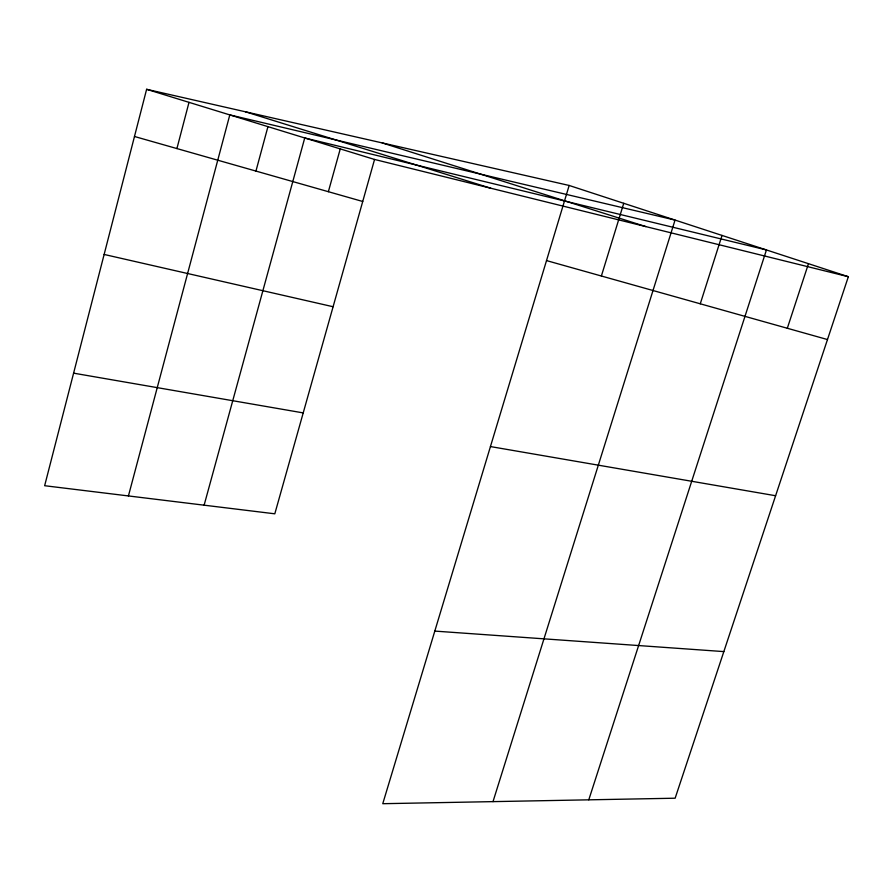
<?xml version="1.0" encoding="UTF-8"?>
<svg xmlns="http://www.w3.org/2000/svg" width="893" height="893" viewBox="0 0 893 893"><rect width="100%" height="100%" fill="white"/><g stroke="black" fill="none" stroke-linecap="round" stroke-linejoin="round"><path stroke-width="1.34" d="M569.165 185.465L146.619 89.3L44.65 485.714L274.81 513.81L374.558 159.456L848.35 276.718L675.141 798.208L382.762 803.7L569.165 185.465L848.35 276.718M176.914 148.573L189.003 102.349M128.425 495.939L229.802 114.907L675.052 220.08L493.003 801.635M255.945 171.076L267.945 126.639M204.117 505.181L304.736 137.968L766.44 249.94L588.777 799.838M328.367 191.705L340.255 148.897M601.38 276.004L623.738 203.303M700.268 303.799L722.024 235.428M787.313 328.267L808.478 263.681M434.802 631.094L723.843 651.6M73.606 373.162L303.207 412.901M490.436 446.567L775.604 495.738M104.135 254.449L333.1 306.734M546.516 260.589L827.476 339.552M134.475 136.484L362.725 201.483M146.619 89.3L374.558 159.456M245.508 111.804L490.748 188.211M382.159 142.902L645.829 226.588"/></g></svg>
